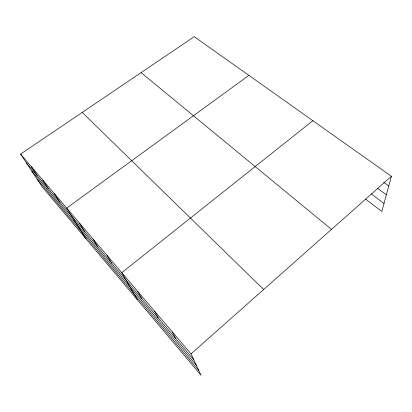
<?xml version="1.0" encoding="UTF-8"?>
<svg xmlns="http://www.w3.org/2000/svg" width="412" height="412" viewBox="0 0 412 412"><rect width="100%" height="100%" fill="white"/><g stroke="black" fill="none" stroke-linecap="round" stroke-linejoin="round"><path stroke-width="0.62" d="M20.6 154.073L191.034 353.872L201.061 375.327L42.096 186.765L20.6 154.073L194.258 36.673L391.4 176.305L381.821 211.454L365.449 199.078M191.034 353.872L391.4 176.305M312.878 120.69L121.772 272.672L137.464 299.885M248.884 75.365L66.687 208.096L85.907 238.733M383.66 182.274L388.768 185.961M377.686 188.413L386.363 194.778M371.243 193.923L384.005 203.435M141.089 72.62L331.475 229.412M82.199 112.425L263.659 289.512M26.456 162.972L193.815 359.825M31.832 171.155L196.339 365.223M37.147 179.235L198.8 370.486M31.4 166.731L37.131 175.533M42.663 179.936L48.256 188.614M54.41 193.707L59.848 202.251M79.516 223.139L84.584 231.343M92.947 238.883L97.793 246.881M107.017 255.373L111.611 263.139M137.747 291.402L141.749 298.582M154.567 311.122L158.208 317.946M172.304 331.918L175.543 338.334"/></g></svg>
